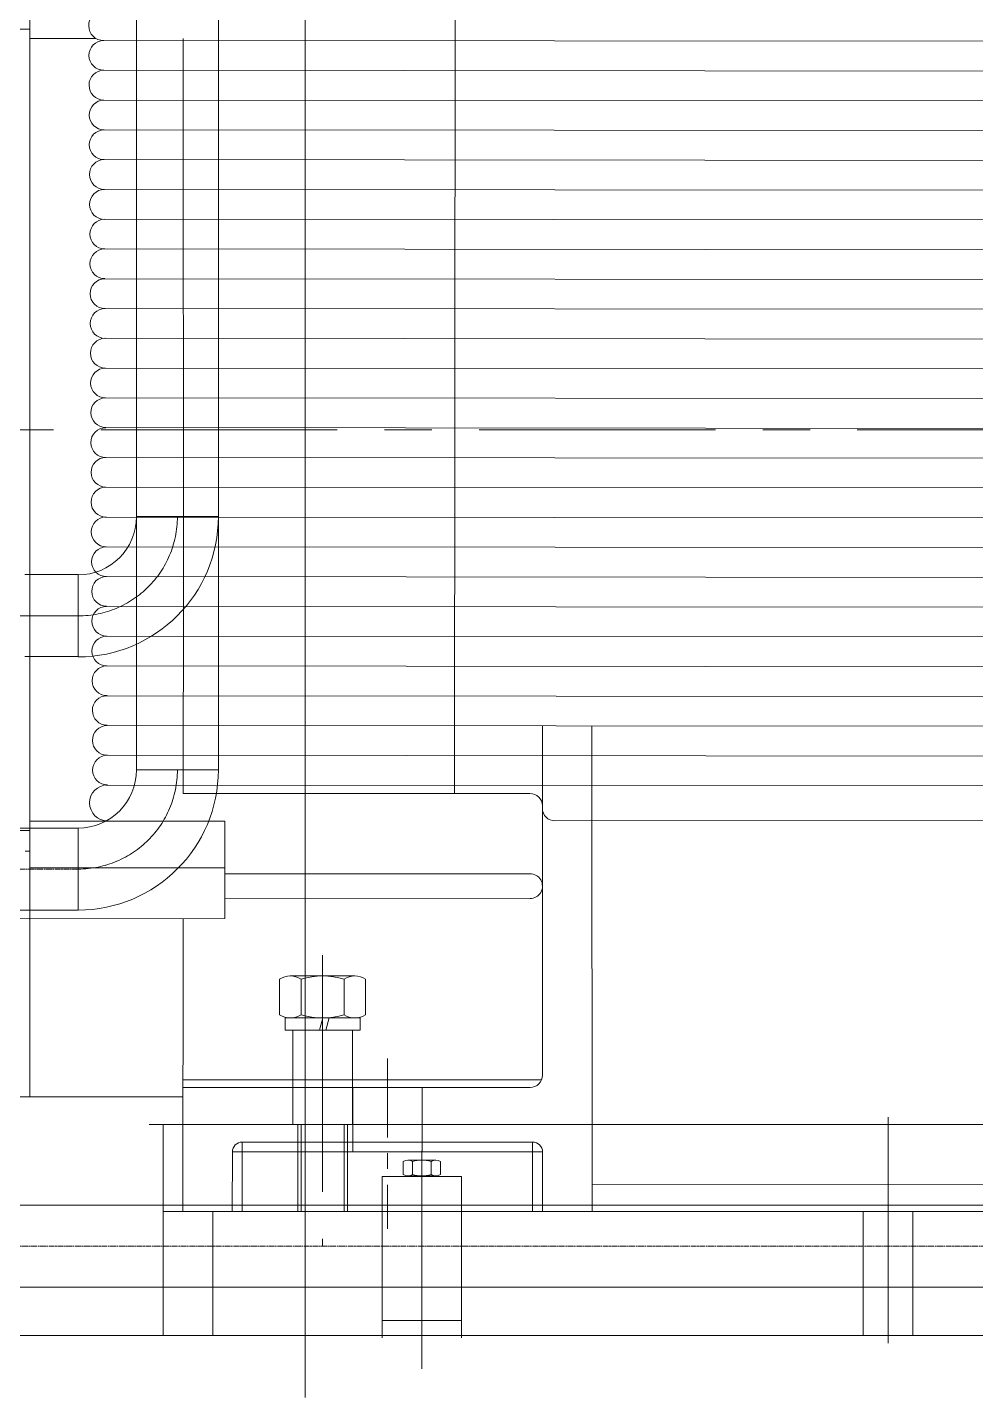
# Model space of a CAD drawing. Header units: inches. Extents: x 76 to 22091, y 292 to 17065.
# Drawn here: x 19210 to 19592, y 6941 to 7491 of the extents above; entities that cross this region are included whole.
import ezdxf

# ---------------------------------------------------------------- set-up
doc = ezdxf.new("R2010")
doc.units = ezdxf.units.IN
doc.header["$MEASUREMENT"] = 0
for name, pattern in [('ACAD_ISO02W100', [15, 12, -3]), ('CENTER', [50.8, 31.75, -6.35, 6.35, -6.35]), ('CHAIN', [0.7087, 0.4724, -0.0591, 0.1181, -0.0591]), ('EB_DASHDOT', [39, 30, -3, 3, -3])]:
    doc.linetypes.add(name, pattern=pattern)
for name, color, linetype, lineweight in [('CAXA0', 7, 'Continuous', 5), ('CAXA1', 5, 'CENTER', 5), ('CAXA3', 7, 'Continuous', 5), ('虚线', 6, 'ACAD_ISO02W100', 5)]:
    doc.layers.add(name, color=color, linetype=linetype, lineweight=lineweight)

msp = doc.modelspace()

# ---------------------------------------------------------------- linework, layer by layer
at = {"color": 7, "lineweight": 5}
for p, q in [((19253.52, 7192.13), (19253.52, 8210.02)), ((19286.52, 7192.13), (19286.52, 8210.02)), ((19321.52, 8189.16), (19321.52, 6939.16)), ((19210.62, 7597.89), (19210.62, 7460.36)), ((19381.97, 7574.77), (19381.7, 7182.63)), ((19210.62, 7490.64), (19198.61, 7490.64)), ((19237.2, 7486.86), (19210.62, 7486.86)), ((19240.31, 7486.01), (19823.57, 7485.51)), ((19272.49, 7264.45), (19272.31, 7486.86)), ((19240.37, 7474.01), (19823.57, 7473.51)), ((19210.62, 7460.36), (19210.62, 7197.96)), ((19240.44, 7462.01), (19823.57, 7461.51)), ((19240.17, 7450.01), (19823.57, 7449.51)), ((19240.49, 7438.01), (19823.57, 7437.51)), ((19240.62, 7426.01), (19823.57, 7425.51)), ((19239.78, 7414.01), (19823.57, 7413.51)), ((19240.75, 7402.01), (19823.57, 7401.51)), ((19240.81, 7390.01), (19823.57, 7389.51)), ((19240.54, 7378.01), (19823.57, 7377.51)), ((19240.51, 7366.01), (19823.57, 7365.51)), ((19240.99, 7354.01), (19823.57, 7353.51)), ((19241.06, 7342.01), (19823.57, 7341.51)), ((19241.15, 7330.01), (19823.57, 7329.51)), ((19240.58, 7318.01), (19823.57, 7317.51)), ((19240.54, 7306.01), (19823.57, 7305.51)), ((19240.64, 7294.01), (19823.57, 7293.51)), ((19253.52, 7294.16), (19286.52, 7294.16)), ((19240.9, 7282.01), (19823.57, 7281.51)), ((19208.61, 7270.83), (19230.02, 7270.83)), ((19230.02, 7270.66), (19230.02, 7237.66)), ((19241.43, 7270.01), (19823.57, 7269.51)), ((19272.38, 7182.63), (19272.49, 7264.45)), ((19241.49, 7258.01), (19823.57, 7257.51)), ((19241.55, 7246.01), (19823.57, 7245.51)), ((19208.58, 7237.83), (19230.02, 7237.83)), ((19241.62, 7234.01), (19823.57, 7233.51)), ((19241.68, 7222.01), (19823.57, 7221.51)), ((19241.74, 7210.01), (19823.57, 7209.51)), ((19417.08, 7177.63), (19417.07, 7209.86)), ((19437.15, 7014.16), (19437.04, 7209.84)), ((19210.62, 7060.43), (19210.62, 7197.96)), ((19241.8, 7198.01), (19823.57, 7197.51)), ((19253.52, 7192.13), (19286.52, 7192.13)), ((19241.09, 7186.01), (19823.57, 7185.51)), ((19412.08, 7182.63), (19272.38, 7182.63)), ((19417.08, 7176.56), (19417.08, 7177.63)), ((19417.08, 7176.56), (19417.14, 7069.17)), ((19289.17, 7171.47), (19210.62, 7171.47)), ((19289.17, 7171.47), (19289.17, 7140.2)), ((19422.09, 7171.56), (19689.46, 7171.75)), ((19230.02, 7168.63), (18912.58, 7168.63)), ((19210.62, 7167.69), (19198.61, 7167.69)), ((19230.02, 7168.63), (19230.02, 7135.63)), ((19208.74, 7159.37), (19210.62, 7159.37)), ((19289.17, 7152.63), (19210.62, 7152.71)), ((19289.17, 7150.2), (19412.09, 7150.26)), ((19409.94, 7150.19), (19409.94, 7150.19)), ((19289.17, 7140.2), (19412.09, 7140.26)), ((19289.17, 7140.2), (19289.18, 7132.24)), ((19230.02, 7135.63), (18912.58, 7135.63)), ((19210.62, 7132.16), (19190.71, 7132.19)), ((19289.18, 7132.24), (19210.34, 7132.16)), ((19272.15, 7014.16), (19272.3, 7132.22)), ((19272.15, 7067.16), (19416.72, 7067.16)), ((19272.15, 7064.16), (19412.14, 7064.16)), ((19340.65, 7064.16), (19340.65, 7038.16)), ((19368.65, 7064.16), (19368.65, 7038.16)), ((19205.62, 7060.43), (19272.22, 7060.43)), ((19258.61, 7049.17), (19848.51, 7049.17)), ((19264.23, 7049.17), (19264.23, 6964.16)), ((19319.86, 7049.17), (19319.86, 7014.17)), ((19319.86, 7049.17), (19319.86, 7014.17)), ((19337.16, 7049.17), (19337.16, 7014.17)), ((19337.16, 7049.17), (19337.16, 7014.17)), ((19296.17, 7042.16), (19296.15, 7014.16)), ((19296.17, 7042.16), (19413.15, 7042.16)), ((19413.15, 7042.16), (19413.15, 7014.16)), ((19292.15, 7038.16), (19417.15, 7038.16)), ((19292.17, 7038.16), (19292.15, 7014.16)), ((19417.15, 7038.16), (19417.15, 7014.16)), ((19352.52, 7028.25), (19352.52, 6963.26)), ((19352.52, 7028.25), (19384.52, 7028.25)), ((19384.52, 7028.25), (19384.52, 6963.26)), ((19627.17, 7025.01), (19437.15, 7024.85)), ((19854.46, 7016.66), (19115.42, 7016.66)), ((19264.23, 7014.17), (19848.51, 7014.17)), ((19272.15, 7014.16), (19437.15, 7014.16)), ((19284.23, 7014.17), (19284.23, 6964.16)), ((19546.37, 7014.17), (19546.37, 6964.16)), ((19566.37, 7014.17), (19566.37, 6964.16)), ((19854.46, 6983.66), (19115.42, 6983.66)), ((19352.52, 6970.25), (19384.52, 6970.25)), ((19848.51, 6964.16), (18398.52, 6964.16)), ((19177.8, 6964.16), (19792.8, 6964.16)), ((19177.8, 6964.16), (19792.8, 6964.16))]:
    msp.add_line(p, q, dxfattribs=at)
for centre, radius, start, end in [((19240.28, 7492.01), 6, 90.3213, 270.2763), ((19240.39, 7480.01), 6, 90.7442, 269.8441), ((19240.4, 7468.01), 5.99, 90.2965, 270.2965), ((19240.47, 7456.01), 5.99, 90.2965, 270.2965), ((19240.53, 7444.01), 6.01, 90.2965, 270.2965), ((19240.59, 7432.02), 5.99, 90.2965, 270.2965), ((19240.65, 7419.98), 6.03, 90.2965, 270.2965), ((19240.72, 7408.03), 5.97, 90.2965, 270.2965), ((19240.78, 7396.03), 5.98, 90.2965, 270.2965), ((19240.84, 7384.01), 5.99, 90.2965, 270.2965), ((19240.9, 7372.01), 6.01, 90.2965, 270.2965), ((19240.96, 7360.01), 6, 90.2965, 270.2965), ((19241.03, 7348.01), 5.99, 90.2965, 270.2965), ((19241.09, 7336.05), 5.95, 90.2965, 270.2965), ((19241.15, 7323.99), 6.01, 90.2965, 270.2965), ((19241.21, 7312.03), 5.98, 90.2965, 270.2965), ((19241.27, 7300.01), 6.04, 90.2965, 270.2965), ((19241.34, 7288.02), 6.03, 90.2965, 270.2965), ((19241.4, 7276.01), 5.98, 90.2965, 270.2965), ((19241.46, 7264.05), 5.96, 90.4643, 270.1196), ((19241.52, 7252.01), 5.99, 90.4725, 270.1115), ((19241.58, 7240.01), 6, 90.4813, 270.1026), ((19241.65, 7228.02), 5.99, 90.4907, 270.0933), ((19241.71, 7216.05), 5.96, 90.5006, 270.0833), ((19241.77, 7204.02), 5.98, 90.5089, 270.0751), ((19241.83, 7192.03), 5.98, 90.5181, 270.0658), ((19230.02, 7192.13), 23.5, 270, 0), ((19230.02, 7192.13), 56.5, 270, 0), ((19241.88, 7178.81), 7.24, 90.3239, 270.2601), ((19412.08, 7177.63), 5, 0.0284, 90), ((19422.08, 7176.56), 5, 180.0284, 270.0403), ((19412.1, 7145.26), 5, 269.8793, 90.4457), ((19412.14, 7069.16), 5, 270, 0.0284), ((19296.17, 7038.16), 4, 90, 180), ((19413.15, 7038.16), 4, 0, 90)]:
    msp.add_arc(centre, radius, start, end, dxfattribs=at)
at = {"layer": 'CAXA0', "color": 7, "lineweight": 5}
for p, q in [((19315.52, 7109.07), (19341.5, 7109.07)), ((19311.19, 7093.45), (19311.19, 7107.79)), ((19319.85, 7107.79), (19319.85, 7093.45)), ((19337.17, 7107.79), (19337.17, 7093.45)), ((19345.83, 7093.45), (19345.83, 7107.79)), ((19343.61, 7092.17), (19313.41, 7092.17)), ((19313.41, 7087.17), (19313.41, 7092.17)), ((19315.52, 7092.17), (19341.5, 7092.17)), ((19327.39, 7087.82), (19328.56, 7092.17)), ((19329.8, 7087.17), (19331.14, 7092.17)), ((19343.61, 7087.17), (19343.61, 7092.17)), ((19343.61, 7087.17), (19313.41, 7087.17)), ((19327.22, 7087.17), (19327.39, 7087.82)), ((19361.03, 7029.09), (19361.03, 7034.29)), ((19362.91, 7034.89), (19374.16, 7034.89)), ((19364.78, 7034.29), (19364.78, 7029.09)), ((19372.29, 7034.29), (19372.29, 7029.09)), ((19376.04, 7029.09), (19376.04, 7034.29)), ((19362.91, 7028.49), (19374.16, 7028.49))]:
    msp.add_line(p, q, dxfattribs=at)
for centre, radius, start, end in [((19315.52, 7101.09), 7.98, 57.1328, 122.8672), ((19328.51, 7079.07), 30, 73.2213, 106.7787), ((19341.5, 7101.09), 7.98, 57.1328, 122.8672), ((19315.52, 7100.15), 7.98, 237.1328, 302.8672), ((19328.51, 7122.17), 30, 253.2213, 286.7787), ((19341.5, 7100.15), 7.98, 237.1328, 302.8672), ((19362.91, 7031.66), 3.23, 54.43, 125.57), ((19368.53, 7022.89), 12, 71.7761, 108.2239), ((19374.16, 7031.66), 3.23, 54.43, 125.57), ((19362.91, 7031.71), 3.23, 234.43, 305.57), ((19368.53, 7040.49), 12, 251.7761, 288.2239), ((19374.16, 7031.71), 3.23, 234.43, 305.57)]:
    msp.add_arc(centre, radius, start, end, dxfattribs=at)
at = {"layer": 'CAXA1', "linetype": 'CENTER', "lineweight": 5, "ltscale": 3}
for p, q in [((16343.57, 7329.17), (20251.73, 7329.17)), ((18578.51, 7254.16), (19230.02, 7254.16)), ((19328.51, 7117.41), (19328.51, 7000.16)), ((19556.37, 7052.17), (19556.37, 6961.16)), ((19368.52, 7038.66), (19368.52, 6952.07)), ((19368.52, 6954.17), (19368.52, 6950.73))]:
    msp.add_line(p, q, dxfattribs=at)
at = {"layer": 'CAXA1', "linetype": 'EB_DASHDOT', "lineweight": 5}
for p, q in [((19328.51, 7090.89), (19328.51, 7112.07)), ((19328.51, 7084.17), (19328.51, 7095.17)), ((19368.53, 7027.89), (19368.53, 7037.89))]:
    msp.add_line(p, q, dxfattribs=at)
at = {"layer": 'CAXA1', "linetype": 'CENTER', "lineweight": 5}
msp.add_line((19354.63, 7075.78), (19354.61, 7007.16), dxfattribs=at)
at = {"layer": 'CAXA1', "linetype": 'CENTER', "lineweight": 5, "ltscale": 3}
for centre in [(19230.02, 7294.16), (19230.02, 7192.13)]:
    msp.add_arc(centre, 40, 270, 0, dxfattribs=at)
at = {"layer": 'CAXA3', "color": 7, "linetype": 'Continuous', "lineweight": 5}
for p, q in [((19318.51, 7049.17), (19318.51, 7014.17)), ((19318.51, 7049.17), (19318.51, 7014.17)), ((19338.51, 7049.17), (19338.51, 7014.17)), ((19338.51, 7049.17), (19338.51, 7014.17))]:
    msp.add_line(p, q, dxfattribs=at)
for radius in [23.5, 56.5]:
    msp.add_arc((19230.02, 7294.16), radius, 270, 0, dxfattribs=at)
at = {"layer": '虚线', "color": 7, "linetype": 'CHAIN', "lineweight": 5, "ltscale": 5}
for p, q in [((19230.02, 7152.13), (18912.58, 7152.13)), ((18821.28, 7000.16), (19854.46, 7000.16))]:
    msp.add_line(p, q, dxfattribs=at)
at = {"layer": '虚线', "color": 7, "lineweight": 5, "ltscale": 5}
for p, q in [((19316.51, 7087.17), (19316.51, 7049.17)), ((19316.51, 7087.17), (19316.51, 7049.17)), ((19340.51, 7087.17), (19340.51, 7049.17)), ((19340.51, 7087.17), (19340.51, 7049.17))]:
    msp.add_line(p, q, dxfattribs=at)

doc.saveas('drawing.dxf')
